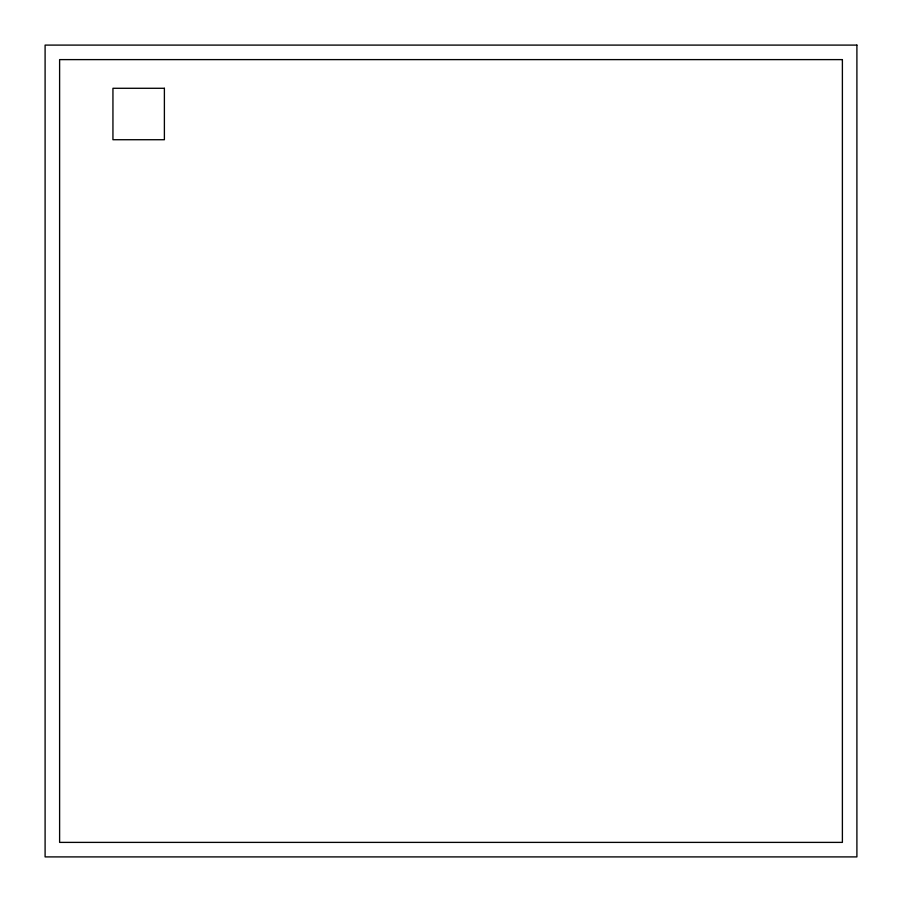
<?xml version="1.0" encoding="UTF-8"?>
<svg xmlns="http://www.w3.org/2000/svg" width="902" height="902" viewBox="0 0 902 902"><rect width="100%" height="100%" fill="white"/><g stroke="black" fill="none" stroke-linecap="round" stroke-linejoin="round"><path stroke-width="1.35" d="M856.9 45.1L45.1 45.1L45.1 856.9L856.9 856.9L856.9 45.1M842.389 59.611L59.611 59.611L59.611 842.389L842.389 842.389L842.389 59.611M164.389 88.283L112.942 88.283L112.942 139.72L164.389 139.72L164.389 88.283"/></g></svg>
